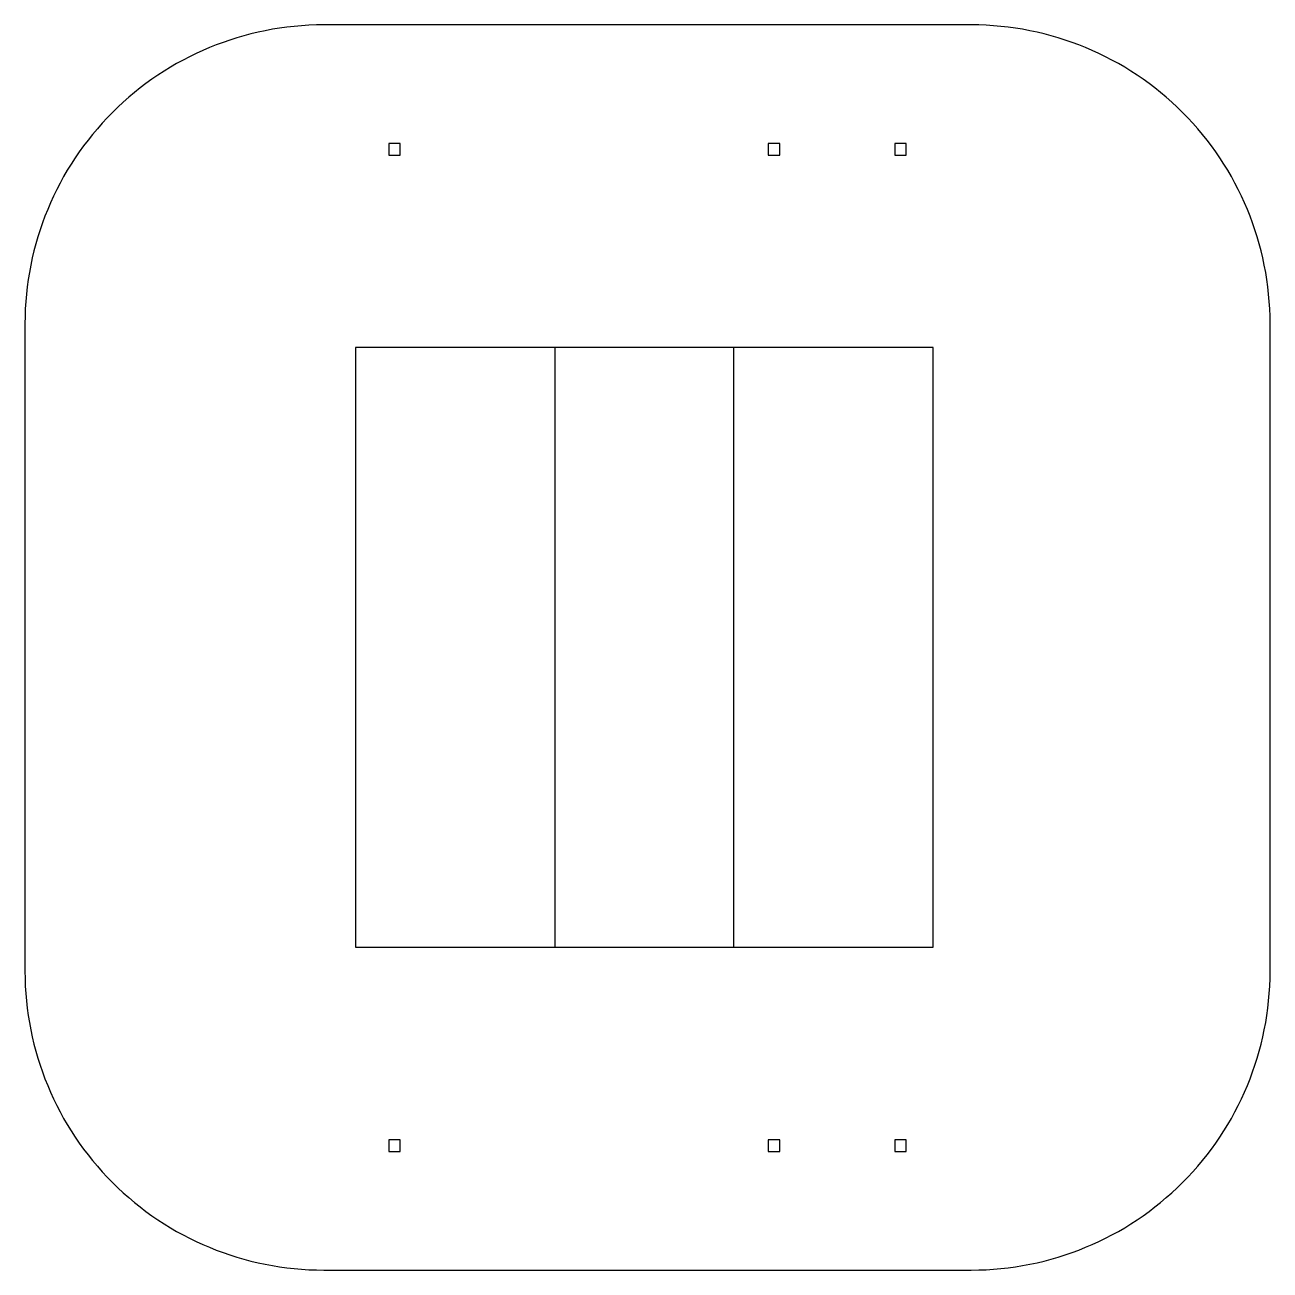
# Model space of a CAD drawing. Header units: millimetres. Extents: x -4.1 to 8.4, y 2.4 to 14.9.
import ezdxf

# ---------------------------------------------------------------- set-up
doc = ezdxf.new("R2010")
doc.units = ezdxf.units.MM
doc.layers.get('0').update_dxf_attribs({"linetype": 'CONTINUOUS'})

msp = doc.modelspace()

# ---------------------------------------------------------------- linework, layer by layer
msp.add_lwpolyline([(-4.092, 5.408, 0.414214), (-1.092, 2.408), (5.408, 2.408, 0.414214), (8.408, 5.408), (8.408, 11.908, 0.414214), (5.408, 14.908), (-1.092, 14.908, 0.414214), (-4.092, 11.908)], format="xyb", close=True)
for points in [[(-0.324, 13.6), (-0.324, 13.716), (-0.44, 13.716), (-0.44, 13.6)], [(3.486, 13.6), (3.486, 13.716), (3.37, 13.716), (3.37, 13.6)], [(4.756, 13.6), (4.756, 13.716), (4.64, 13.716), (4.64, 13.6)], [(5.026, 11.671), (-0.774, 11.671), (-0.774, 5.651), (5.026, 5.651)], [(1.226, 5.651), (3.026, 5.651), (3.026, 11.671), (1.226, 11.671)], [(-0.324, 3.6), (-0.324, 3.716), (-0.44, 3.716), (-0.44, 3.6)], [(3.486, 3.6), (3.486, 3.716), (3.37, 3.716), (3.37, 3.6)], [(4.756, 3.6), (4.756, 3.716), (4.64, 3.716), (4.64, 3.6)]]:
    msp.add_lwpolyline(points, close=True)

doc.saveas('drawing.dxf')
